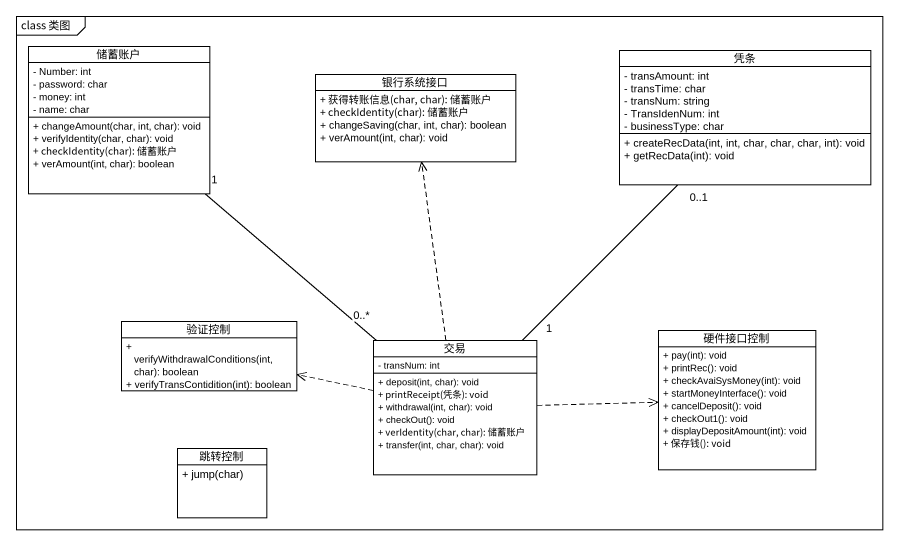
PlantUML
@startuml
mainframe class 类图
hide circle
hide empty members
skinparam classAttributeIconSize 0
class 储蓄账户 {
  - Number: int
  - password: char
  - money: int
  - name: char
  + changeAmount(char, int, char): void
  + verifyIdentity(char, char): void
  + checkIdentity(char): 储蓄账户
  + verAmount(int, char): boolean
}
class 银行系统接口 {
  + 获得转账信息(char, char): 储蓄账户
  + checkIdentity(char): 储蓄账户
  + changeSaving(char, int, char): boolean
  + verAmount(int, char): void
}
class 凭条 {
  - transAmount: int
  - transTime: char
  - transNum: string
  - TransIdenNum: int
  - businessType: char
  + createRecData(int, int, char, char, char, int): void
  + getRecData(int): void
}
class 验证控制 {
  + verifyWithdrawalConditions(int, char): boolean
  + verifyTransContidition(int): boolean
}
class 交易 {
  - transNum: int
  + deposit(int, char): void
  + printReceipt(凭条): void
  + withdrawal(int, char): void
  + checkOut(): void
  + verIdentity(char, char): 储蓄账户
  + transfer(int, char, char): void
}
class 硬件接口控制 {
  + pay(int): void
  + printRec(): void
  + checkAvaiSysMoney(int): void
  + startMoneyInterface(): void
  + cancelDeposit(): void
  + checkOut1(): void
  + displayDepositAmount(int): void
  + 保存钱(): void
}
class 跳转控制 {
  + jump(char)
}
交易 "0..*" -up- "1" 储蓄账户
交易 .up.> 银行系统接口
交易 "1" -up- "0..1" 凭条
交易 .left.> 验证控制
交易 .right.> 硬件接口控制
@enduml
